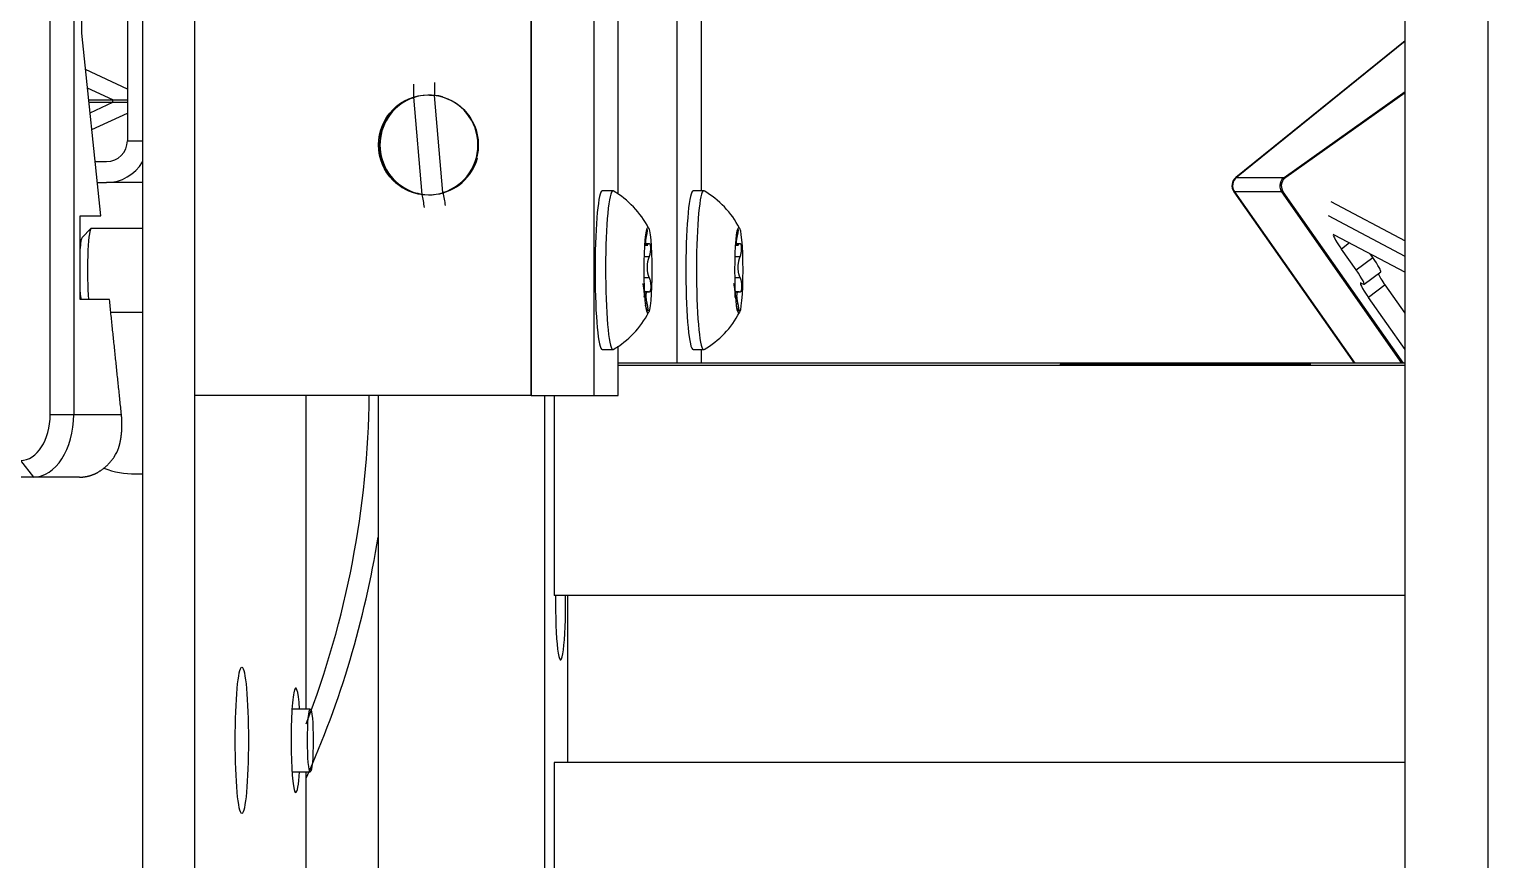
# Model space of a CAD drawing. Header units: millimetres. Extents: x -187347 to 135007, y -6415 to 292048.
# Drawn here: x -51178.1 to -51108.3, y 21581.3 to 21621 of the extents above; entities that cross this region are included whole.
import ezdxf

# ---------------------------------------------------------------- set-up
doc = ezdxf.new("R2010")
doc.units = ezdxf.units.MM
doc.header["$LTSCALE"] = 100
doc.layers.get('0').update_dxf_attribs({"lineweight": 18})
doc.layers.add('Layout CAT2', color=6, linetype='Continuous')

# ---------------------------------------------------------------- blocks, each defined once
blk = doc.blocks.new('643h346h634')
at = {"color": 0}
for p, q in [((17654.747, -876.401), (17654.747, -1676.401)), ((17650.782, -1676.398), (17650.782, -1420.782)), ((17590.323, -1459.487), (17590.323, -1628.252)), ((17592.813, -1459.487), (17592.813, -1605.252)), ((17608.942, -1473.252), (17608.942, -1575.252)), ((17608.942, -1575.252), (17608.942, -1473.252)), ((17611.929, -1473.252), (17611.929, -1575.252)), ((17585.9, -1576.154), (17585.9, -1517.154)), ((17587.027, -1517.154), (17587.027, -1576.154)), ((17617.096, -1565.451), (17617.096, -1528.052)), ((17587.41, -1557.904), (17587.41, -1535.404)), ((17613.108, -1565.611), (17613.108, -1539.252)), ((17615.917, -1539.252), (17615.917, -1573.69)), ((17589.599, -1554.79), (17589.599, -1563.052)), ((17588.323, -1566.654), (17587.41, -1557.904)), ((17650.782, -1558.276), (17642.68, -1564.816)), ((17650.782, -1558.292), (17642.713, -1564.805)), ((17589.599, -1560.58), (17587.592, -1559.644)), ((17588.907, -1561.102), (17587.684, -1560.532)), ((17587.744, -1561.102), (17588.907, -1561.102)), ((17587.754, -1561.202), (17588.907, -1561.202)), ((17587.808, -1561.715), (17588.907, -1561.202)), ((17588.907, -1561.102), (17589.599, -1561.102)), ((17588.907, -1561.202), (17588.907, -1561.102)), ((17588.907, -1561.202), (17589.599, -1561.202)), ((17603.719, -1565.621), (17603.313, -1560.971)), ((17604.068, -1560.866), (17604.306, -1560.866)), ((17604.711, -1565.533), (17604.306, -1560.884)), ((17644.998, -1564.805), (17650.782, -1560.702)), ((17650.782, -1560.755), (17645.067, -1564.81)), ((17587.892, -1562.521), (17589.599, -1561.725)), ((17589.599, -1563.052), (17590.323, -1563.052)), ((17588.051, -1564.052), (17588.603, -1564.052)), ((17588.155, -1565.052), (17588.603, -1565.052)), ((17590.323, -1565.052), (17588.603, -1565.052)), ((17642.713, -1564.805), (17642.68, -1564.816)), ((17642.713, -1564.805), (17644.998, -1564.805)), ((17644.867, -1565.11), (17644.813, -1565.033)), ((17612.337, -1565.452), (17612.307, -1565.467)), ((17612.337, -1565.452), (17612.337, -1565.452)), ((17612.843, -1565.452), (17612.337, -1565.452)), ((17612.843, -1565.452), (17612.813, -1565.467)), ((17612.861, -1565.458), (17612.843, -1565.452)), ((17616.688, -1565.452), (17616.658, -1565.467)), ((17616.688, -1565.452), (17616.688, -1565.452)), ((17617.193, -1565.452), (17616.688, -1565.452)), ((17617.193, -1565.452), (17617.163, -1565.467)), ((17617.211, -1565.458), (17617.193, -1565.452)), ((17642.585, -1565.492), (17648.353, -1573.691)), ((17642.585, -1565.492), (17642.621, -1565.506)), ((17642.621, -1565.506), (17648.379, -1573.691)), ((17644.879, -1565.506), (17642.621, -1565.506)), ((17650.637, -1573.691), (17644.879, -1565.506)), ((17650.709, -1573.691), (17644.95, -1565.506)), ((17647.229, -1565.957), (17650.782, -1567.842)), ((17587.334, -1570.654), (17587.334, -1566.654)), ((17650.782, -1568.599), (17647.113, -1566.653)), ((17587.851, -1567.261), (17587.427, -1567.688)), ((17587.868, -1567.252), (17587.852, -1567.26)), ((17587.868, -1567.252), (17587.868, -1567.252)), ((17590.323, -1567.252), (17587.868, -1567.252)), ((17614.378, -1568.043), (17614.518, -1568.043)), ((17614.536, -1567.995), (17614.381, -1567.995)), ((17614.454, -1567.576), (17614.421, -1567.576)), ((17618.729, -1568.043), (17618.868, -1568.043)), ((17618.886, -1567.995), (17618.732, -1567.995)), ((17618.805, -1567.576), (17618.772, -1567.576)), ((17647.386, -1567.549), (17650.782, -1569.35)), ((17648.13, -1567.943), (17647.736, -1568.235)), ((17614.575, -1568.617), (17614.351, -1568.617)), ((17618.926, -1568.617), (17618.702, -1568.617)), ((17648.438, -1569.233), (17647.736, -1568.235)), ((17648.438, -1569.233), (17649.237, -1568.642)), ((17649.237, -1568.642), (17649.113, -1568.465)), ((17648.82, -1569.924), (17649.62, -1569.333)), ((17614.345, -1569.606), (17614.583, -1569.606)), ((17614.546, -1570.28), (17614.367, -1570.28)), ((17618.696, -1569.606), (17618.934, -1569.606)), ((17618.897, -1570.28), (17618.718, -1570.28)), ((17648.681, -1569.863), (17648.787, -1569.919)), ((17649.83, -1569.957), (17649.031, -1570.549)), ((17650.782, -1571.311), (17649.83, -1569.957)), ((17588.741, -1570.654), (17587.334, -1570.654)), ((17614.554, -1570.294), (17614.368, -1570.294)), ((17614.48, -1570.863), (17614.413, -1570.863)), ((17618.904, -1570.294), (17618.719, -1570.294)), ((17618.831, -1570.863), (17618.764, -1570.863)), ((17650.782, -1573.038), (17649.031, -1570.549)), ((17588.804, -1571.252), (17590.323, -1571.252)), ((17612.337, -1573.052), (17612.843, -1573.052)), ((17613.108, -1575.252), (17613.108, -1572.893)), ((17616.688, -1573.052), (17617.193, -1573.052)), ((17617.096, -1573.691), (17617.096, -1573.051)), ((17650.783, -1573.691), (17613.109, -1573.691)), ((17650.783, -1573.814), (17613.109, -1573.814)), ((17608.942, -1575.252), (17592.858, -1575.252)), ((17598.16, -1590.251), (17598.16, -1575.251)), ((17601.605, -1575.251), (17601.605, -1605.25)), ((17608.942, -1575.252), (17611.929, -1575.252)), ((17609.572, -1575.251), (17609.572, -1605.25)), ((17610.031, -1575.253), (17610.035, -1584.814)), ((17611.929, -1575.252), (17613.108, -1575.252)), ((17585.9, -1576.154), (17587.027, -1576.154)), ((17587.027, -1576.154), (17589.313, -1576.154)), ((17584.486, -1578.354), (17585.099, -1579.154)), ((17585.099, -1579.154), (17563.244, -1579.154)), ((17587.312, -1579.154), (17585.099, -1579.154)), ((17650.782, -1584.814), (17610.035, -1584.814)), ((17610.695, -1592.807), (17610.692, -1584.814)), ((17598.359, -1590.252), (17597.481, -1590.252)), ((17597.481, -1593.252), (17598.359, -1593.252)), ((17598.16, -1605.252), (17598.16, -1593.252)), ((17610.196, -1592.807), (17610.038, -1592.814)), ((17610.038, -1592.814), (17610.042, -1603.814)), ((17650.784, -1592.814), (17610.038, -1592.814)), ((17650.784, -1592.807), (17610.196, -1592.807))]:
    blk.add_line(p, q, dxfattribs=at)
for centre, radius, start, end in [((17642.994, -1565.205), 0.5, 128.90928, 215.12651), ((17610.673, -1569.252), 4.38, 27.45506, 60.03825), ((17615.024, -1569.252), 4.38, 27.45506, 60.03825), ((17610.673, -1569.252), 4.38, 299.96175, 332.54494), ((17615.024, -1569.252), 4.38, 299.96175, 332.54494), ((17556.182, -1574.752), 45, 338.88375, 359.35875), ((17589.982, -1574.752), 4.25, 249.22125, 270), ((17589.982, -1574.752), 4.25, 270, 274.60688), ((17556.182, -1574.752), 46, 335.86313, 350.91)]:
    blk.add_arc(centre, radius, start, end, dxfattribs=at)
for centre, major_axis, ratio, start_param, end_param in [((17604.068, -1563.252), (0, -2.386), 0.995884, 2.879793, 7.592182), ((17604.012, -1563.252), (0, -2.386), 0.995884, 3.439935, 6.159376), ((17604.012, -1563.252), (0, -2.386), 0.995884, 0.298342, 3.017784), ((17588.603, -1563.052), (0, 1), 0.995884, 3.141593, 4.712389), ((17588.603, -1563.052), (0, 2), 0.995884, 3.141593, 4.183718), ((17642.994, -1565.205), (0, -0.5), 0.93358, 3.787364, 5.358161), ((17645.251, -1565.205), (0, 0.5), 0.93358, 1.220716, 2.216568), ((17645.279, -1565.205), (0.415, 0.313), 0.938679, 1.539709, 2.114654), ((17645.33, -1565.199), (0.066, 0.499), 0.936058, 1.429665, 2.348087), ((17645.348, -1565.209), (0.389, 0.318), 0.972322, 1.500484, 2.152858), ((17612.337, -1569.252), (0, 3.8), 0.090637, 0.087267, 3.14168), ((17612.843, -1569.252), (0, 3.8), 0.090637, 0.087267, 3.193811), ((17616.688, -1569.252), (0, 3.8), 0.090637, 0.087267, 3.14168), ((17617.193, -1569.252), (0, 3.8), 0.090637, 0.087267, 3.193811), ((17587.868, -1569.252), (0, 2), 0.090637, 0.087267, 2.347446), ((17587.44, -1569.252), (0, 1.571), 0.090637, 0.087267, 0.843703), ((17647.948, -1568.347), (-0.595, 0.804), 0.106327, 6.064547, 7.635343), ((17649.025, -1568.529), (-0.595, 0.804), 0.106327, 3.141614, 4.49375), ((17648.225, -1569.12), (0.595, -0.804), 0.106327, 6.064547, 7.635343), ((17650.042, -1570.07), (0.595, -0.804), 0.106327, 3.707812, 4.49375), ((17649.243, -1570.661), (-0.595, 0.804), 0.106327, 6.064547, 7.635343), ((17587.44, -1569.252), (0, 1.571), 0.090637, 2.297966, 2.673583), ((17584.486, -1576.154), (0, -2.2), 0.642784, 0, 1.570796), ((17585.099, -1576.154), (0, 3), 0.642784, 3.141593, 4.712389), ((17587.55, -1576.154), (0, 3), 0.642784, 3.970459, 4.154093), ((17610.342, -1585.252), (0, 2.65), 0.090637, 1.404783, 4.712389), ((17610.342, -1585.252), (0, 2.65), 0.090637, 4.712389, 4.878501), ((17597.662, -1591.752), (0, -2.5), 0.090637, 2.214332, 6.283185), ((17597.662, -1591.752), (0, -2.5), 0.090637, 0, 0.927359)]:
    blk.add_ellipse(centre, major_axis=major_axis, ratio=ratio, start_param=start_param, end_param=end_param, dxfattribs=at)
for centre, major_axis, ratio in [((17604.012, -1563.252), (0, -2.4), 0.995884), ((17614.528, -1569.252), (0, 2.05), 0.090637), ((17618.879, -1569.252), (0, 2.05), 0.090637), ((17640.271, -1573.753), (-6, -0.002), 0.004107), ((17595.079, -1591.752), (0, -3.5), 0.090637), ((17598.359, -1591.752), (0, 1.5), 0.090637)]:
    blk.add_ellipse(centre, major_axis=major_axis, ratio=ratio, dxfattribs=at)
for points, degree in [([(17603.313, -1560.971), (17603.314, -1560.763), (17603.314, -1560.556), (17603.315, -1560.349)], 3), ([(17604.307, -1560.262), (17604.306, -1560.469), (17604.306, -1560.676), (17604.306, -1560.884)], 3), ([(17603.828, -1566.243), (17603.792, -1566.036), (17603.755, -1565.828), (17603.719, -1565.621)], 3), ([(17604.711, -1565.533), (17604.747, -1565.741), (17604.784, -1565.949), (17604.82, -1566.156)], 3), ([(17587.334, -1566.654), (17588.323, -1566.654)], 1), ([(17589.313, -1576.154), (17588.741, -1570.654)], 1)]:
    blk.add_open_spline(points, degree=degree, dxfattribs=at)
for points, knots in [([(17614.486, -1567.31), (17614.486, -1567.31), (17614.487, -1567.309), (17614.488, -1567.309), (17614.489, -1567.308), (17614.489, -1567.308), (17614.49, -1567.309), (17614.491, -1567.309), (17614.491, -1567.31), (17614.492, -1567.311), (17614.492, -1567.313), (17614.492, -1567.314), (17614.493, -1567.316), (17614.493, -1567.318), (17614.494, -1567.325), (17614.493, -1567.341), (17614.49, -1567.373), (17614.485, -1567.414), (17614.479, -1567.45), (17614.474, -1567.478), (17614.471, -1567.493), (17614.468, -1567.509), (17614.465, -1567.525), (17614.461, -1567.542), (17614.458, -1567.559), (17614.455, -1567.57), (17614.454, -1567.576)], [0, 0, 0, 0, 0.019498, 0.038961, 0.058397, 0.077813, 0.097217, 0.116614, 0.136013, 0.155421, 0.174844, 0.194291, 0.213768, 0.233284, 0.252844, 0.378525, 0.504542, 0.627994, 0.751294, 0.787379, 0.823167, 0.858725, 0.894121, 0.929421, 0.964692, 1, 1, 1, 1]), ([(17618.837, -1567.31), (17618.837, -1567.31), (17618.838, -1567.309), (17618.838, -1567.309), (17618.839, -1567.308), (17618.84, -1567.308), (17618.841, -1567.309), (17618.841, -1567.309), (17618.842, -1567.31), (17618.842, -1567.311), (17618.843, -1567.313), (17618.843, -1567.314), (17618.843, -1567.316), (17618.844, -1567.318), (17618.844, -1567.325), (17618.844, -1567.341), (17618.841, -1567.373), (17618.836, -1567.414), (17618.83, -1567.45), (17618.825, -1567.478), (17618.822, -1567.493), (17618.819, -1567.509), (17618.815, -1567.525), (17618.812, -1567.542), (17618.808, -1567.559), (17618.806, -1567.57), (17618.805, -1567.576)], [0, 0, 0, 0, 0.019498, 0.038961, 0.058397, 0.077813, 0.097217, 0.116614, 0.136013, 0.155421, 0.174844, 0.194291, 0.213768, 0.233284, 0.252844, 0.378525, 0.504542, 0.627994, 0.751294, 0.787379, 0.823167, 0.858725, 0.894121, 0.929421, 0.964692, 1, 1, 1, 1]), ([(17614.454, -1567.576), (17614.453, -1567.58), (17614.451, -1567.588), (17614.449, -1567.601), (17614.446, -1567.613), (17614.443, -1567.625), (17614.441, -1567.637), (17614.439, -1567.649), (17614.436, -1567.661), (17614.434, -1567.672), (17614.432, -1567.683), (17614.43, -1567.695), (17614.428, -1567.705), (17614.426, -1567.716), (17614.424, -1567.727), (17614.422, -1567.737), (17614.421, -1567.748), (17614.419, -1567.758), (17614.417, -1567.768), (17614.416, -1567.778), (17614.415, -1567.787), (17614.413, -1567.797), (17614.412, -1567.806), (17614.409, -1567.83), (17614.406, -1567.866), (17614.404, -1567.909), (17614.405, -1567.948), (17614.409, -1567.98), (17614.416, -1568.006), (17614.426, -1568.025), (17614.439, -1568.038), (17614.451, -1568.043), (17614.461, -1568.044), (17614.467, -1568.043), (17614.473, -1568.042), (17614.48, -1568.039), (17614.487, -1568.036), (17614.495, -1568.032), (17614.502, -1568.027), (17614.51, -1568.02), (17614.519, -1568.013), (17614.527, -1568.005), (17614.533, -1567.998), (17614.536, -1567.995)], [0, 0, 0, 0, 0.012278, 0.024448, 0.036516, 0.048487, 0.060365, 0.072156, 0.083864, 0.095496, 0.107057, 0.118551, 0.129985, 0.141363, 0.152692, 0.163977, 0.175224, 0.186439, 0.197627, 0.208795, 0.219949, 0.231095, 0.242238, 0.253386, 0.315434, 0.376838, 0.437942, 0.498913, 0.55963, 0.620549, 0.681868, 0.743854, 0.766381, 0.788914, 0.811503, 0.834199, 0.85705, 0.880104, 0.903408, 0.927006, 0.950942, 0.97526, 1, 1, 1, 1]), ([(17614.536, -1567.995), (17614.537, -1567.994), (17614.539, -1567.991), (17614.542, -1567.988), (17614.546, -1567.985), (17614.549, -1567.982), (17614.552, -1567.979), (17614.556, -1567.977), (17614.559, -1567.975), (17614.562, -1567.973), (17614.565, -1567.971), (17614.568, -1567.97), (17614.572, -1567.969), (17614.58, -1567.967), (17614.592, -1567.968), (17614.608, -1567.98), (17614.622, -1568.002), (17614.633, -1568.035), (17614.641, -1568.077), (17614.646, -1568.128), (17614.649, -1568.185), (17614.647, -1568.248), (17614.643, -1568.314), (17614.636, -1568.373), (17614.628, -1568.424), (17614.619, -1568.467), (17614.612, -1568.5), (17614.605, -1568.525), (17614.601, -1568.541), (17614.596, -1568.558), (17614.591, -1568.573), (17614.586, -1568.588), (17614.581, -1568.603), (17614.577, -1568.612), (17614.575, -1568.617)], [0, 0, 0, 0, 0.0102, 0.020389, 0.030574, 0.04076, 0.050955, 0.061165, 0.071395, 0.081653, 0.091944, 0.102276, 0.112654, 0.123085, 0.183548, 0.244036, 0.306961, 0.368865, 0.430807, 0.493792, 0.557747, 0.620822, 0.684073, 0.748602, 0.790441, 0.832067, 0.87386, 0.892158, 0.910305, 0.928336, 0.946287, 0.964191, 0.982084, 1, 1, 1, 1]), ([(17618.805, -1567.576), (17618.804, -1567.58), (17618.802, -1567.588), (17618.799, -1567.601), (17618.797, -1567.613), (17618.794, -1567.625), (17618.792, -1567.637), (17618.789, -1567.649), (17618.787, -1567.661), (17618.785, -1567.672), (17618.782, -1567.683), (17618.78, -1567.695), (17618.778, -1567.705), (17618.776, -1567.716), (17618.775, -1567.727), (17618.773, -1567.737), (17618.771, -1567.748), (17618.77, -1567.758), (17618.768, -1567.768), (17618.767, -1567.778), (17618.765, -1567.787), (17618.764, -1567.797), (17618.763, -1567.806), (17618.76, -1567.83), (17618.756, -1567.866), (17618.755, -1567.909), (17618.756, -1567.948), (17618.76, -1567.98), (17618.767, -1568.006), (17618.777, -1568.025), (17618.789, -1568.038), (17618.801, -1568.043), (17618.811, -1568.044), (17618.817, -1568.043), (17618.824, -1568.042), (17618.831, -1568.039), (17618.838, -1568.036), (17618.845, -1568.032), (17618.853, -1568.027), (17618.861, -1568.02), (17618.869, -1568.013), (17618.878, -1568.005), (17618.883, -1567.998), (17618.886, -1567.995)], [0, 0, 0, 0, 0.012278, 0.024448, 0.036516, 0.048487, 0.060365, 0.072156, 0.083864, 0.095496, 0.107057, 0.118551, 0.129985, 0.141363, 0.152692, 0.163977, 0.175224, 0.186439, 0.197627, 0.208795, 0.219949, 0.231095, 0.242238, 0.253386, 0.315434, 0.376838, 0.437942, 0.498913, 0.55963, 0.620549, 0.681868, 0.743854, 0.766381, 0.788914, 0.811503, 0.834199, 0.85705, 0.880104, 0.903408, 0.927006, 0.950942, 0.97526, 1, 1, 1, 1]), ([(17618.886, -1567.995), (17618.887, -1567.994), (17618.89, -1567.991), (17618.893, -1567.988), (17618.896, -1567.985), (17618.9, -1567.982), (17618.903, -1567.979), (17618.906, -1567.977), (17618.909, -1567.975), (17618.913, -1567.973), (17618.916, -1567.971), (17618.919, -1567.97), (17618.922, -1567.969), (17618.93, -1567.967), (17618.943, -1567.968), (17618.958, -1567.98), (17618.972, -1568.002), (17618.983, -1568.035), (17618.992, -1568.077), (17618.997, -1568.128), (17618.999, -1568.185), (17618.998, -1568.248), (17618.993, -1568.314), (17618.986, -1568.373), (17618.978, -1568.424), (17618.97, -1568.467), (17618.962, -1568.5), (17618.956, -1568.525), (17618.951, -1568.541), (17618.947, -1568.558), (17618.942, -1568.573), (17618.936, -1568.588), (17618.931, -1568.603), (17618.928, -1568.612), (17618.926, -1568.617)], [0, 0, 0, 0, 0.0102, 0.020389, 0.030574, 0.04076, 0.050955, 0.061165, 0.071395, 0.081653, 0.091944, 0.102276, 0.112654, 0.123085, 0.183548, 0.244036, 0.306961, 0.368865, 0.430807, 0.493792, 0.557747, 0.620822, 0.684073, 0.748602, 0.790441, 0.832067, 0.87386, 0.892158, 0.910305, 0.928336, 0.946287, 0.964191, 0.982084, 1, 1, 1, 1]), ([(17614.575, -1568.617), (17614.574, -1568.62), (17614.571, -1568.627), (17614.567, -1568.637), (17614.563, -1568.647), (17614.56, -1568.658), (17614.556, -1568.668), (17614.553, -1568.679), (17614.549, -1568.689), (17614.546, -1568.7), (17614.542, -1568.711), (17614.539, -1568.721), (17614.536, -1568.732), (17614.533, -1568.743), (17614.53, -1568.754), (17614.527, -1568.765), (17614.524, -1568.776), (17614.522, -1568.788), (17614.519, -1568.799), (17614.516, -1568.81), (17614.514, -1568.822), (17614.512, -1568.833), (17614.509, -1568.845), (17614.504, -1568.875), (17614.496, -1568.923), (17614.488, -1568.991), (17614.483, -1569.06), (17614.482, -1569.128), (17614.484, -1569.196), (17614.49, -1569.263), (17614.498, -1569.328), (17614.508, -1569.377), (17614.515, -1569.412), (17614.521, -1569.434), (17614.526, -1569.455), (17614.532, -1569.475), (17614.538, -1569.495), (17614.545, -1569.515), (17614.552, -1569.534), (17614.559, -1569.553), (17614.567, -1569.571), (17614.575, -1569.589), (17614.58, -1569.6), (17614.583, -1569.606)], [0, 0, 0, 0, 0.012257, 0.024407, 0.036454, 0.048405, 0.060262, 0.072033, 0.083721, 0.095333, 0.106873, 0.118347, 0.12976, 0.141118, 0.152426, 0.16369, 0.174915, 0.186108, 0.197275, 0.208421, 0.219552, 0.230674, 0.241794, 0.252918, 0.314957, 0.376375, 0.437487, 0.49846, 0.559222, 0.620186, 0.681581, 0.743641, 0.766187, 0.788738, 0.811346, 0.83406, 0.85693, 0.880003, 0.903325, 0.926943, 0.9509, 0.975238, 1, 1, 1, 1]), ([(17618.926, -1568.617), (17618.924, -1568.62), (17618.922, -1568.627), (17618.918, -1568.637), (17618.914, -1568.647), (17618.91, -1568.658), (17618.907, -1568.668), (17618.903, -1568.679), (17618.9, -1568.689), (17618.896, -1568.7), (17618.893, -1568.711), (17618.89, -1568.721), (17618.887, -1568.732), (17618.884, -1568.743), (17618.881, -1568.754), (17618.878, -1568.765), (17618.875, -1568.776), (17618.872, -1568.788), (17618.87, -1568.799), (17618.867, -1568.81), (17618.864, -1568.822), (17618.862, -1568.833), (17618.86, -1568.845), (17618.854, -1568.875), (17618.846, -1568.923), (17618.839, -1568.991), (17618.834, -1569.06), (17618.833, -1569.128), (17618.835, -1569.196), (17618.84, -1569.263), (17618.849, -1569.328), (17618.858, -1569.377), (17618.866, -1569.412), (17618.871, -1569.434), (17618.877, -1569.455), (17618.883, -1569.475), (17618.889, -1569.495), (17618.896, -1569.515), (17618.902, -1569.534), (17618.91, -1569.553), (17618.917, -1569.571), (17618.925, -1569.589), (17618.931, -1569.6), (17618.934, -1569.606)], [0, 0, 0, 0, 0.012257, 0.024407, 0.036454, 0.048405, 0.060262, 0.072033, 0.083721, 0.095333, 0.106873, 0.118347, 0.12976, 0.141118, 0.152426, 0.16369, 0.174915, 0.186108, 0.197275, 0.208421, 0.219552, 0.230674, 0.241794, 0.252918, 0.314957, 0.376375, 0.437487, 0.49846, 0.559222, 0.620186, 0.681581, 0.743641, 0.766187, 0.788738, 0.811346, 0.83406, 0.85693, 0.880003, 0.903325, 0.926943, 0.9509, 0.975238, 1, 1, 1, 1]), ([(17614.33, -1570.51), (17614.331, -1570.511), (17614.332, -1570.513), (17614.333, -1570.517), (17614.335, -1570.52), (17614.336, -1570.523), (17614.338, -1570.526), (17614.339, -1570.528), (17614.341, -1570.53), (17614.342, -1570.532), (17614.343, -1570.534), (17614.344, -1570.535), (17614.346, -1570.536), (17614.349, -1570.538), (17614.353, -1570.537), (17614.357, -1570.525), (17614.36, -1570.503), (17614.361, -1570.47), (17614.36, -1570.428), (17614.357, -1570.377), (17614.353, -1570.32), (17614.348, -1570.257), (17614.341, -1570.191), (17614.333, -1570.132), (17614.326, -1570.08), (17614.32, -1570.038), (17614.314, -1570.005), (17614.31, -1569.98), (17614.307, -1569.963), (17614.304, -1569.947), (17614.3, -1569.932), (17614.297, -1569.916), (17614.294, -1569.902), (17614.292, -1569.893), (17614.291, -1569.888)], [0, 0, 0, 0, 0.010206, 0.020402, 0.030593, 0.040786, 0.050987, 0.061203, 0.071439, 0.081702, 0.091999, 0.102335, 0.112718, 0.123154, 0.183616, 0.244105, 0.306993, 0.368867, 0.430783, 0.493746, 0.557704, 0.620781, 0.684036, 0.748569, 0.790416, 0.832049, 0.873848, 0.892148, 0.910297, 0.92833, 0.946282, 0.964188, 0.982083, 1, 1, 1, 1]), ([(17614.554, -1570.294), (17614.552, -1570.293), (17614.55, -1570.291), (17614.545, -1570.289), (17614.541, -1570.287), (17614.537, -1570.285), (17614.533, -1570.283), (17614.529, -1570.282), (17614.525, -1570.281), (17614.521, -1570.28), (17614.517, -1570.28), (17614.513, -1570.279), (17614.509, -1570.279), (17614.506, -1570.28), (17614.502, -1570.28), (17614.499, -1570.281), (17614.495, -1570.282), (17614.492, -1570.283), (17614.489, -1570.284), (17614.485, -1570.286), (17614.482, -1570.287), (17614.479, -1570.289), (17614.476, -1570.292), (17614.469, -1570.298), (17614.458, -1570.31), (17614.445, -1570.334), (17614.435, -1570.365), (17614.429, -1570.401), (17614.425, -1570.443), (17614.424, -1570.491), (17614.427, -1570.543), (17614.431, -1570.587), (17614.435, -1570.621), (17614.438, -1570.643), (17614.442, -1570.666), (17614.445, -1570.688), (17614.449, -1570.712), (17614.454, -1570.735), (17614.458, -1570.76), (17614.463, -1570.785), (17614.469, -1570.81), (17614.474, -1570.836), (17614.478, -1570.854), (17614.48, -1570.863)], [0, 0, 0, 0, 0.012278, 0.024448, 0.036516, 0.048487, 0.060365, 0.072156, 0.083864, 0.095496, 0.107057, 0.118551, 0.129985, 0.141363, 0.152692, 0.163977, 0.175224, 0.186439, 0.197627, 0.208795, 0.219949, 0.231095, 0.242238, 0.253386, 0.315434, 0.376838, 0.437942, 0.498913, 0.55963, 0.620549, 0.681868, 0.743854, 0.766381, 0.788914, 0.811503, 0.834199, 0.85705, 0.880104, 0.903408, 0.927006, 0.950942, 0.97526, 1, 1, 1, 1]), ([(17614.583, -1569.606), (17614.584, -1569.608), (17614.586, -1569.612), (17614.589, -1569.619), (17614.593, -1569.626), (17614.596, -1569.633), (17614.599, -1569.641), (17614.602, -1569.649), (17614.605, -1569.656), (17614.607, -1569.665), (17614.61, -1569.673), (17614.613, -1569.681), (17614.616, -1569.69), (17614.623, -1569.713), (17614.633, -1569.753), (17614.645, -1569.814), (17614.654, -1569.878), (17614.66, -1569.944), (17614.663, -1570.009), (17614.662, -1570.072), (17614.659, -1570.13), (17614.651, -1570.183), (17614.641, -1570.227), (17614.629, -1570.258), (17614.617, -1570.279), (17614.606, -1570.291), (17614.596, -1570.298), (17614.589, -1570.301), (17614.583, -1570.302), (17614.577, -1570.302), (17614.572, -1570.301), (17614.566, -1570.3), (17614.56, -1570.297), (17614.556, -1570.295), (17614.554, -1570.294)], [0, 0, 0, 0, 0.010206, 0.020402, 0.030593, 0.040786, 0.050987, 0.061203, 0.071439, 0.081702, 0.091999, 0.102335, 0.112718, 0.123154, 0.183616, 0.244105, 0.306993, 0.368867, 0.430783, 0.493746, 0.557704, 0.620781, 0.684036, 0.748569, 0.790416, 0.832049, 0.873848, 0.892148, 0.910297, 0.92833, 0.946282, 0.964188, 0.982083, 1, 1, 1, 1]), ([(17618.681, -1570.51), (17618.681, -1570.511), (17618.682, -1570.513), (17618.684, -1570.517), (17618.685, -1570.52), (17618.687, -1570.523), (17618.688, -1570.526), (17618.69, -1570.528), (17618.691, -1570.53), (17618.692, -1570.532), (17618.694, -1570.534), (17618.695, -1570.535), (17618.696, -1570.536), (17618.699, -1570.538), (17618.704, -1570.537), (17618.708, -1570.525), (17618.71, -1570.503), (17618.711, -1570.47), (17618.71, -1570.428), (17618.708, -1570.377), (17618.704, -1570.32), (17618.698, -1570.257), (17618.691, -1570.191), (17618.684, -1570.132), (17618.677, -1570.08), (17618.67, -1570.038), (17618.665, -1570.005), (17618.66, -1569.98), (17618.657, -1569.963), (17618.654, -1569.947), (17618.651, -1569.932), (17618.648, -1569.916), (17618.645, -1569.902), (17618.642, -1569.893), (17618.641, -1569.888)], [0, 0, 0, 0, 0.010206, 0.020402, 0.030593, 0.040786, 0.050987, 0.061203, 0.071439, 0.081702, 0.091999, 0.102335, 0.112718, 0.123154, 0.183616, 0.244105, 0.306993, 0.368867, 0.430783, 0.493746, 0.557704, 0.620781, 0.684036, 0.748569, 0.790416, 0.832049, 0.873848, 0.892148, 0.910297, 0.92833, 0.946282, 0.964188, 0.982083, 1, 1, 1, 1]), ([(17618.904, -1570.294), (17618.903, -1570.293), (17618.9, -1570.291), (17618.896, -1570.289), (17618.892, -1570.287), (17618.887, -1570.285), (17618.883, -1570.283), (17618.879, -1570.282), (17618.875, -1570.281), (17618.871, -1570.28), (17618.867, -1570.28), (17618.864, -1570.279), (17618.86, -1570.279), (17618.856, -1570.28), (17618.853, -1570.28), (17618.849, -1570.281), (17618.846, -1570.282), (17618.842, -1570.283), (17618.839, -1570.284), (17618.836, -1570.286), (17618.833, -1570.287), (17618.83, -1570.289), (17618.827, -1570.292), (17618.819, -1570.298), (17618.808, -1570.31), (17618.796, -1570.334), (17618.786, -1570.365), (17618.779, -1570.401), (17618.775, -1570.443), (17618.775, -1570.491), (17618.778, -1570.543), (17618.782, -1570.587), (17618.786, -1570.621), (17618.789, -1570.643), (17618.792, -1570.666), (17618.796, -1570.688), (17618.8, -1570.712), (17618.804, -1570.735), (17618.809, -1570.76), (17618.814, -1570.785), (17618.819, -1570.81), (17618.825, -1570.836), (17618.829, -1570.854), (17618.831, -1570.863)], [0, 0, 0, 0, 0.012278, 0.024448, 0.036516, 0.048487, 0.060365, 0.072156, 0.083864, 0.095496, 0.107057, 0.118551, 0.129985, 0.141363, 0.152692, 0.163977, 0.175224, 0.186439, 0.197627, 0.208795, 0.219949, 0.231095, 0.242238, 0.253386, 0.315434, 0.376838, 0.437942, 0.498913, 0.55963, 0.620549, 0.681868, 0.743854, 0.766381, 0.788914, 0.811503, 0.834199, 0.85705, 0.880104, 0.903408, 0.927006, 0.950942, 0.97526, 1, 1, 1, 1]), ([(17618.934, -1569.606), (17618.935, -1569.608), (17618.937, -1569.612), (17618.94, -1569.619), (17618.943, -1569.626), (17618.946, -1569.633), (17618.949, -1569.641), (17618.952, -1569.649), (17618.955, -1569.656), (17618.958, -1569.665), (17618.961, -1569.673), (17618.964, -1569.681), (17618.966, -1569.69), (17618.973, -1569.713), (17618.984, -1569.753), (17618.996, -1569.814), (17619.005, -1569.878), (17619.011, -1569.944), (17619.014, -1570.009), (17619.013, -1570.072), (17619.009, -1570.13), (17619.002, -1570.183), (17618.992, -1570.227), (17618.98, -1570.258), (17618.968, -1570.279), (17618.957, -1570.291), (17618.947, -1570.298), (17618.939, -1570.301), (17618.934, -1570.302), (17618.928, -1570.302), (17618.922, -1570.301), (17618.916, -1570.3), (17618.91, -1570.297), (17618.906, -1570.295), (17618.904, -1570.294)], [0, 0, 0, 0, 0.010206, 0.020402, 0.030593, 0.040786, 0.050987, 0.061203, 0.071439, 0.081702, 0.091999, 0.102335, 0.112718, 0.123154, 0.183616, 0.244105, 0.306993, 0.368867, 0.430783, 0.493746, 0.557704, 0.620781, 0.684036, 0.748569, 0.790416, 0.832049, 0.873848, 0.892148, 0.910297, 0.92833, 0.946282, 0.964188, 0.982083, 1, 1, 1, 1]), ([(17614.48, -1570.863), (17614.481, -1570.866), (17614.483, -1570.873), (17614.485, -1570.884), (17614.487, -1570.894), (17614.489, -1570.904), (17614.491, -1570.914), (17614.493, -1570.924), (17614.495, -1570.934), (17614.497, -1570.944), (17614.499, -1570.954), (17614.501, -1570.964), (17614.503, -1570.974), (17614.507, -1570.999), (17614.514, -1571.038), (17614.52, -1571.086), (17614.523, -1571.128), (17614.524, -1571.161), (17614.522, -1571.184), (17614.518, -1571.196), (17614.511, -1571.198), (17614.501, -1571.188), (17614.49, -1571.166), (17614.478, -1571.137), (17614.466, -1571.107), (17614.456, -1571.077), (17614.448, -1571.05), (17614.441, -1571.028), (17614.436, -1571.013), (17614.431, -1570.997), (17614.426, -1570.98), (17614.421, -1570.964), (17614.417, -1570.947), (17614.413, -1570.935), (17614.412, -1570.929)], [0, 0, 0, 0, 0.0102, 0.020389, 0.030574, 0.04076, 0.050955, 0.061165, 0.071395, 0.081653, 0.091944, 0.102276, 0.112654, 0.123085, 0.183548, 0.244036, 0.306961, 0.368865, 0.430807, 0.493792, 0.557747, 0.620822, 0.684073, 0.748602, 0.790441, 0.832067, 0.87386, 0.892158, 0.910305, 0.928336, 0.946287, 0.964191, 0.982084, 1, 1, 1, 1]), ([(17618.831, -1570.863), (17618.832, -1570.866), (17618.833, -1570.873), (17618.835, -1570.884), (17618.838, -1570.894), (17618.84, -1570.904), (17618.842, -1570.914), (17618.844, -1570.924), (17618.846, -1570.934), (17618.848, -1570.944), (17618.85, -1570.954), (17618.852, -1570.964), (17618.853, -1570.974), (17618.858, -1570.999), (17618.864, -1571.038), (17618.87, -1571.086), (17618.874, -1571.128), (17618.875, -1571.161), (17618.873, -1571.184), (17618.868, -1571.196), (17618.861, -1571.198), (17618.852, -1571.188), (17618.84, -1571.166), (17618.828, -1571.137), (17618.817, -1571.107), (17618.807, -1571.077), (17618.798, -1571.05), (17618.791, -1571.028), (17618.787, -1571.013), (17618.782, -1570.997), (17618.777, -1570.98), (17618.772, -1570.964), (17618.767, -1570.947), (17618.764, -1570.935), (17618.762, -1570.929)], [0, 0, 0, 0, 0.0102, 0.020389, 0.030574, 0.04076, 0.050955, 0.061165, 0.071395, 0.081653, 0.091944, 0.102276, 0.112654, 0.123085, 0.183548, 0.244036, 0.306961, 0.368865, 0.430807, 0.493792, 0.557747, 0.620822, 0.684073, 0.748602, 0.790441, 0.832067, 0.87386, 0.892158, 0.910305, 0.928336, 0.946287, 0.964191, 0.982084, 1, 1, 1, 1]), ([(17589.186, -1577.743), (17589.188, -1577.736), (17589.192, -1577.721), (17589.199, -1577.699), (17589.205, -1577.676), (17589.211, -1577.653), (17589.217, -1577.63), (17589.223, -1577.607), (17589.229, -1577.583), (17589.235, -1577.559), (17589.241, -1577.534), (17589.246, -1577.509), (17589.252, -1577.484), (17589.257, -1577.459), (17589.262, -1577.433), (17589.267, -1577.407), (17589.272, -1577.381), (17589.277, -1577.354), (17589.282, -1577.327), (17589.286, -1577.3), (17589.291, -1577.273), (17589.295, -1577.245), (17589.299, -1577.217), (17589.303, -1577.188), (17589.306, -1577.159), (17589.31, -1577.13), (17589.313, -1577.101), (17589.316, -1577.071), (17589.319, -1577.041), (17589.322, -1577.011), (17589.325, -1576.981), (17589.327, -1576.952), (17589.329, -1576.923), (17589.331, -1576.893), (17589.332, -1576.861), (17589.334, -1576.828), (17589.335, -1576.793), (17589.337, -1576.757), (17589.337, -1576.719), (17589.338, -1576.68), (17589.338, -1576.64), (17589.338, -1576.598), (17589.338, -1576.554), (17589.336, -1576.509), (17589.335, -1576.463), (17589.333, -1576.415), (17589.33, -1576.365), (17589.327, -1576.315), (17589.323, -1576.262), (17589.319, -1576.209), (17589.315, -1576.173), (17589.313, -1576.154)], [0, 0, 0, 0, 0.015443, 0.031013, 0.046713, 0.06254, 0.078495, 0.094579, 0.110791, 0.127132, 0.1436, 0.160197, 0.176922, 0.193776, 0.210758, 0.227868, 0.245106, 0.262473, 0.279968, 0.297591, 0.315343, 0.333223, 0.351231, 0.369367, 0.387632, 0.406026, 0.424547, 0.443197, 0.461975, 0.480882, 0.499917, 0.517016, 0.534948, 0.553711, 0.573307, 0.593734, 0.614994, 0.637086, 0.66001, 0.683766, 0.708354, 0.733774, 0.760026, 0.787111, 0.815027, 0.843776, 0.873356, 0.903769, 0.935014, 0.967091, 1, 1, 1, 1]), ([(17587.312, -1579.154), (17587.319, -1579.154), (17587.333, -1579.154), (17587.355, -1579.154), (17587.375, -1579.153), (17587.396, -1579.152), (17587.417, -1579.151), (17587.437, -1579.15), (17587.457, -1579.148), (17587.477, -1579.146), (17587.497, -1579.144), (17587.516, -1579.142), (17587.536, -1579.139), (17587.555, -1579.137), (17587.574, -1579.134), (17587.592, -1579.131), (17587.611, -1579.128), (17587.629, -1579.124), (17587.647, -1579.121), (17587.665, -1579.117), (17587.683, -1579.113), (17587.701, -1579.109), (17587.718, -1579.105), (17587.735, -1579.101), (17587.752, -1579.096), (17587.769, -1579.092), (17587.785, -1579.087), (17587.802, -1579.082), (17587.818, -1579.077), (17587.834, -1579.073), (17587.849, -1579.067), (17587.865, -1579.062), (17587.88, -1579.057), (17587.895, -1579.052), (17587.91, -1579.046), (17587.925, -1579.041), (17587.939, -1579.035), (17587.954, -1579.03), (17587.968, -1579.024), (17587.982, -1579.018), (17587.995, -1579.013), (17588.009, -1579.007), (17588.022, -1579.001), (17588.035, -1578.995), (17588.048, -1578.989), (17588.061, -1578.983), (17588.073, -1578.977), (17588.086, -1578.972), (17588.098, -1578.966), (17588.11, -1578.96), (17588.121, -1578.954), (17588.133, -1578.948), (17588.144, -1578.942), (17588.155, -1578.936), (17588.166, -1578.93), (17588.177, -1578.924), (17588.188, -1578.918), (17588.198, -1578.912), (17588.208, -1578.906), (17588.23, -1578.894), (17588.262, -1578.874), (17588.306, -1578.846), (17588.349, -1578.818), (17588.391, -1578.788), (17588.432, -1578.757), (17588.472, -1578.726), (17588.511, -1578.694), (17588.549, -1578.661), (17588.587, -1578.627), (17588.624, -1578.593), (17588.66, -1578.558), (17588.695, -1578.522), (17588.729, -1578.486), (17588.762, -1578.449), (17588.795, -1578.412), (17588.826, -1578.375), (17588.857, -1578.337), (17588.887, -1578.298), (17588.916, -1578.26), (17588.944, -1578.221), (17588.963, -1578.194), (17588.972, -1578.181)], [0, 0, 0, 0, 0.011412, 0.022726, 0.033943, 0.045061, 0.056083, 0.067006, 0.077832, 0.088559, 0.09919, 0.109722, 0.120157, 0.130494, 0.140733, 0.150875, 0.160919, 0.170865, 0.180713, 0.190464, 0.200117, 0.209672, 0.21913, 0.228489, 0.237752, 0.246916, 0.255983, 0.264951, 0.273823, 0.282596, 0.291272, 0.29985, 0.30833, 0.316713, 0.324998, 0.333185, 0.341275, 0.349266, 0.357161, 0.364957, 0.372655, 0.380256, 0.38776, 0.395165, 0.402473, 0.409683, 0.416795, 0.42381, 0.430727, 0.437546, 0.444268, 0.450891, 0.457417, 0.463846, 0.470177, 0.476409, 0.482545, 0.488582, 0.494522, 0.500364, 0.526458, 0.552322, 0.577955, 0.603358, 0.62853, 0.653472, 0.678183, 0.702665, 0.726916, 0.750937, 0.774728, 0.798289, 0.821621, 0.844722, 0.867593, 0.890235, 0.912647, 0.93483, 0.956783, 0.978506, 1, 1, 1, 1])]:
    blk.add_open_spline(points, degree=3, knots=knots, dxfattribs=at)

msp = doc.modelspace()

# ---------------------------------------------------------------- block references
at = {"layer": 'Layout CAT2'}
msp.add_blockref('643h346h634', (-68763.028, 23178.748, -3.449), dxfattribs=at)

doc.saveas('drawing.dxf')
